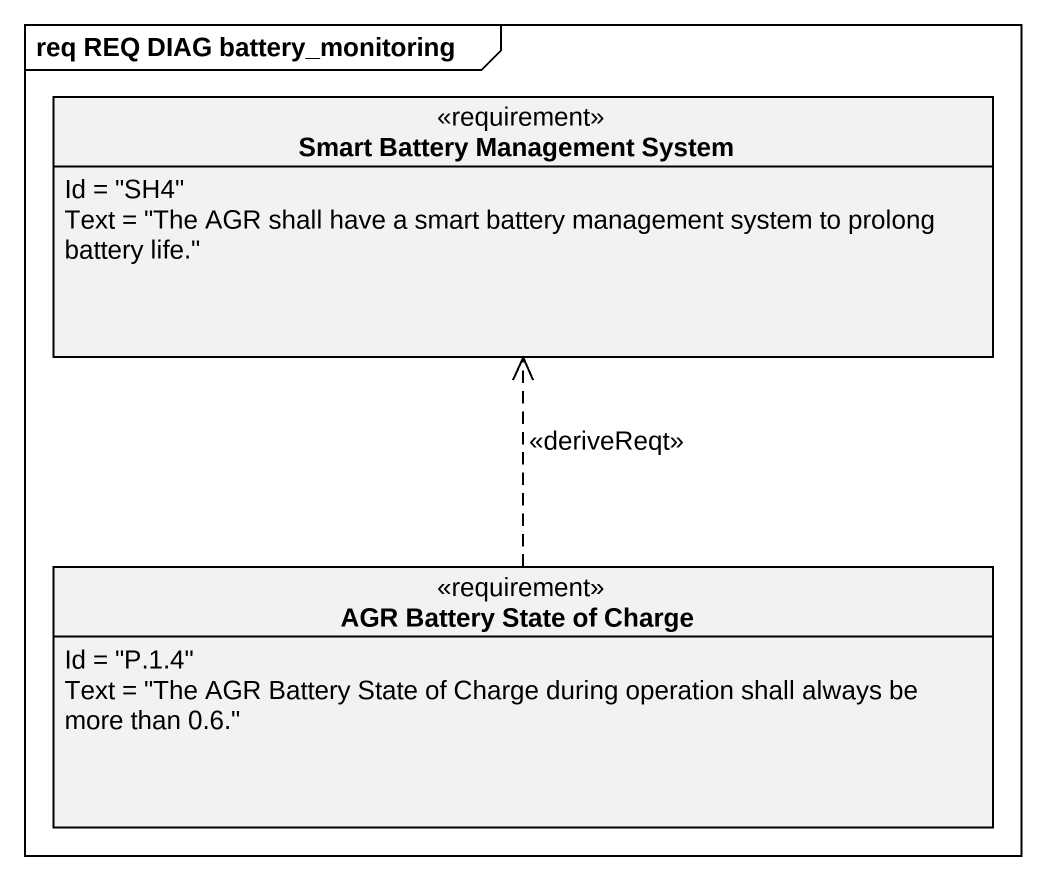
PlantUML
@startuml
mainframe req REQ DIAG battery_monitoring
hide circle
hide empty members
class "Smart Battery Management System" as Smart_Battery_Management <<requirement>> {
  Id = "SH4"
  Text = "The AGR shall have a smart battery management system to prolong battery life."
}
class "AGR Battery State of Charge" as AGR_Battery_State_of_Charge <<requirement>> {
  Id = "P.1.4"
  Text = "The AGR Battery State of Charge during operation shall always be more than 0.6."
}
AGR_Battery_State_of_Charge .up.> Smart_Battery_Management : <<deriveReqt>>
@enduml
